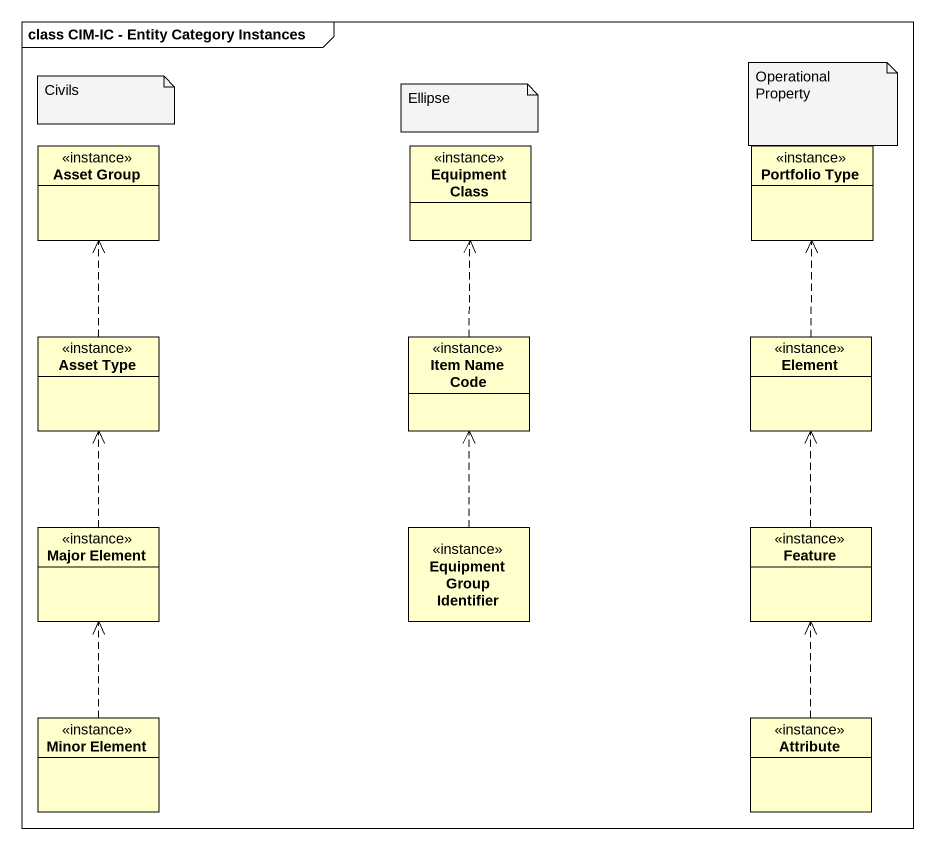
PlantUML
@startuml
mainframe class CIM-IC - Entity Category Instances
hide circle
hide empty members
class "Asset Group" as Asset_Group <<instance>>
class "Equipment Class" as Equipment_Class <<instance>>
class "Portfolio Type" as Portfolio_Type <<instance>>
class "Asset Type" as Asset_Type <<instance>>
class "Item Name Code" as Item_Name_Code <<instance>>
class Element <<instance>>
class "Major Element" as Major_Element <<instance>>
class "Equipment Group Identifier" as Equipment_Group_Identifier <<instance>>
class Feature <<instance>>
class "Minor Element" as Minor_Element <<instance>>
class Attribute <<instance>>
Asset_Type .up.> Asset_Group
Item_Name_Code .up.> Equipment_Class
Element .up.> Portfolio_Type
Major_Element .up.> Asset_Type
Equipment_Group_Identifier .up.> Item_Name_Code
Feature .up.> Element
Minor_Element .up.> Major_Element
Attribute .up.> Feature
note as N1
  Operational Property
end note
note as N2
  Civils
end note
note as N3
  Ellipse
end note
@enduml
